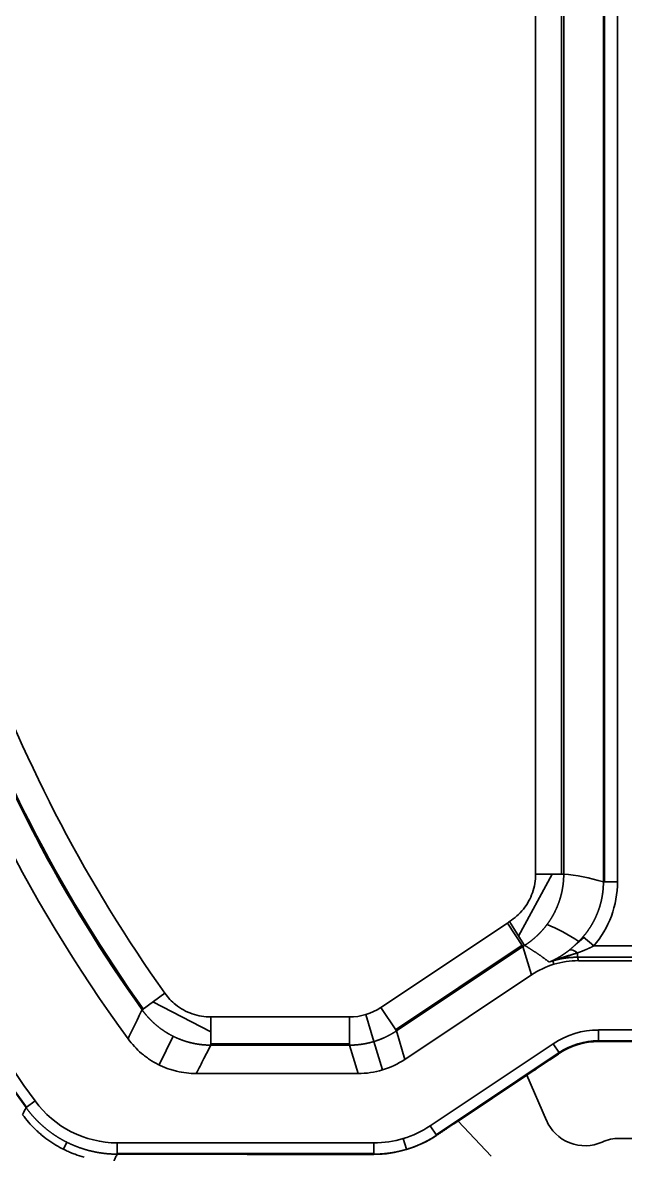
# Model space of a CAD drawing. Header units: millimetres. Extents: x 158 to 1533, y 732 to 1642.
# Drawn here: x 415.8 to 458.7, y 917.4 to 998.1 of the extents above; entities that cross this region are included whole.
import ezdxf

# ---------------------------------------------------------------- set-up
doc = ezdxf.new("R2010")
doc.units = ezdxf.units.MM
doc.layers.add('1', color=7, linetype='Continuous', true_color=0xffffff)

msp = doc.modelspace()

# ---------------------------------------------------------------- linework, layer by layer
at = {"layer": '1', "color": 7, "linetype": 'Continuous', "lineweight": 35}
for p, q in [((452.322, 937.411), (452.322, 1042.247)), ((454.163, 937.411), (454.163, 1042.247)), ((454.324, 1042.247), (454.324, 937.411)), ((457.152, 936.856), (457.152, 1042.802)), ((457.232, 936.856), (457.232, 1042.802)), ((458.153, 1042.802), (458.153, 936.856)), ((453.501, 937.411), (451.106, 932.997)), ((452.322, 937.411), (454.324, 937.411)), ((457.152, 936.856), (458.153, 936.856)), ((441.277, 927.906), (450.303, 933.924)), ((450.303, 933.924), (451.417, 932.254)), ((450.455, 934.023), (451.531, 932.328)), ((455.253, 932.465), (455.764, 932.888)), ((455.701, 932.942), (456.461, 932.29)), ((442.335, 926.319), (451.361, 932.337)), ((451.417, 932.254), (442.391, 926.236)), ((452.029, 930.231), (451.417, 932.254)), ((456.461, 932.29), (460.124, 932.29)), ((453.624, 930.984), (453.55, 931.228)), ((454.355, 931.504), (454.843, 931.47)), ((455.295, 931.487), (455.295, 931.794)), ((459.875, 931.487), (455.295, 931.487)), ((455.295, 931.487), (455.369, 931.242)), ((455.369, 931.242), (459.562, 931.242)), ((443.003, 924.213), (452.029, 930.231)), ((425.9, 928.916), (424.265, 927.751)), ((425.041, 928.304), (429.168, 926.182)), ((441.277, 927.906), (442.391, 926.236)), ((429.168, 927.232), (429.168, 925.225)), ((429.168, 927.232), (439.051, 927.232)), ((439.051, 927.232), (439.051, 925.225)), ((440.795, 925.484), (440.214, 927.404)), ((442.391, 926.236), (443.003, 924.213)), ((456.804, 926.304), (463.254, 926.304)), ((456.804, 926.304), (456.804, 925.501)), ((425.482, 923.817), (426.493, 925.853)), ((441.408, 923.46), (440.795, 925.484)), ((456.804, 925.541), (463.225, 925.541)), ((463.214, 925.501), (456.804, 925.501)), ((456.804, 925.501), (456.808, 925.486)), ((429.168, 925.325), (439.051, 925.325)), ((439.051, 925.225), (429.168, 925.225)), ((439.663, 923.202), (439.051, 925.225)), ((444.802, 919.478), (453.575, 925.327)), ((453.998, 924.692), (445.225, 918.843)), ((454.02, 924.659), (445.247, 918.81)), ((453.575, 925.327), (454.02, 924.659)), ((454.025, 924.643), (454.02, 924.659)), ((455.354, 925.271), (455.35, 925.286)), ((428.133, 923.202), (439.663, 923.202)), ((451.692, 923.088), (446.79, 919.82)), ((453.086, 919.87), (451.692, 923.088)), ((416.646, 921.252), (415.996, 920.781)), ((446.79, 919.82), (449.153, 917.323)), ((444.802, 919.478), (445.247, 918.81)), ((418.908, 918.309), (418.663, 917.807)), ((422.499, 918.264), (422.499, 917.461)), ((422.499, 918.264), (440.793, 918.264)), ((440.793, 918.264), (440.793, 917.461)), ((442.887, 918.574), (443.12, 917.806)), ((445.247, 918.81), (445.252, 918.795)), ((458.287, 918.585), (473.815, 918.585)), ((440.793, 917.501), (422.499, 917.501)), ((440.793, 917.461), (422.499, 917.461)), ((431.795, 917.446), (431.82, 917.383)), ((440.798, 917.446), (431.795, 917.446)), ((440.798, 917.446), (440.793, 917.461)), ((443.125, 917.791), (443.12, 917.806))]:
    msp.add_line(p, q, dxfattribs=at)
for centre, radius, start, end in [((511.337, 989.829), 106.936, 184.53534, 215.4871), ((511.337, 989.829), 106.836, 184.52469, 215.4871), ((511.337, 989.829), 104.929, 184.5676, 215.4871), ((511.337, 989.829), 117.719, 194.49152, 215.91291), ((511.337, 989.829), 117.679, 194.49224, 215.91291), ((511.337, 989.829), 116.916, 194.57155, 215.91291), ((511.337, 989.829), 108.959, 196.38666, 216.06926), ((455.839, 921.063), 3, 203.4304, 294.07445), ((458.287, 915.585), 3, 90, 114.07445)]:
    msp.add_arc(centre, radius, start, end, dxfattribs=at)
for centre, major_axis, ratio, start_param, end_param in [((462.206, 922.481), (-13.068, 13.415), 0.50732, 5.542683, 5.757), ((454.764, 927.221), (2.333, -7.707), 0.998504, 3.412608, 3.435179), ((454.858, 926.911), (-6.534, 6.708), 0.50732, 5.119255, 5.429052), ((454.764, 927.221), (-1.751, 5.786), 0.997511, 0.271072, 0.293643), ((455.295, 931.174), (-0.619, 0.792), 0.434889, 5.219791, 6.202443), ((455.374, 925.204), (1.75, -5.78), 0.998504, 2.848006, 3.435179), ((439.047, 931.258), (-1.167, 3.853), 0.998504, 2.848006, 3.435179), ((456.809, 920.467), (1.692, -5.587), 0.998504, 2.848006, 3.435179), ((456.796, 920.509), (1.458, -4.817), 0.998504, 2.845601, 3.437585), ((456.812, 920.454), (1.458, -4.817), 0.998504, 2.848006, 3.435179), ((439.658, 929.24), (-1.75, 5.78), 0.998504, 2.848006, 3.435179), ((440.787, 925.51), (-2.1, 6.936), 0.998504, 2.848006, 3.435179), ((440.791, 925.497), (-2.333, 7.707), 0.998504, 2.848006, 3.435179)]:
    msp.add_ellipse(centre, major_axis=major_axis, ratio=ratio, start_param=start_param, end_param=end_param, dxfattribs=at)
for points, knots in [([(450.455, 934.023), (450.829, 934.26), (451.167, 934.563), (451.724, 935.259), (451.947, 935.662), (452.244, 936.508), (452.322, 936.963), (452.322, 937.411)], [0, 0, 0, 0, 0.330171, 0.330171, 0.665072, 0.665072, 1, 1, 1, 1]), ([(454.324, 937.411), (454.324, 937.401), (454.324, 937.379), (454.324, 937.347), (454.323, 937.315), (454.323, 937.283), (454.322, 937.251), (454.321, 937.218), (454.32, 937.186), (454.318, 937.153), (454.317, 937.121), (454.315, 937.088), (454.313, 937.055), (454.311, 937.022), (454.309, 936.989), (454.307, 936.956), (454.304, 936.923), (454.301, 936.89), (454.298, 936.856), (454.295, 936.823), (454.292, 936.79), (454.288, 936.756), (454.284, 936.722), (454.28, 936.689), (454.276, 936.655), (454.272, 936.621), (454.267, 936.587), (454.262, 936.554), (454.257, 936.52), (454.252, 936.486), (454.247, 936.452), (454.241, 936.417), (454.235, 936.383), (454.229, 936.349), (454.223, 936.315), (454.216, 936.28), (454.21, 936.246), (454.203, 936.212), (454.196, 936.177), (454.188, 936.143), (454.181, 936.108), (454.173, 936.073), (454.165, 936.039), (454.157, 936.004), (454.148, 935.969), (454.14, 935.935), (454.131, 935.9), (454.122, 935.865), (454.112, 935.83), (454.103, 935.796), (454.093, 935.761), (454.083, 935.726), (454.072, 935.691), (454.062, 935.656), (454.051, 935.621), (454.04, 935.587), (454.029, 935.552), (454.018, 935.517), (454.006, 935.482), (453.994, 935.447), (453.982, 935.412), (453.969, 935.377), (453.957, 935.342), (453.944, 935.308), (453.931, 935.273), (453.917, 935.238), (453.904, 935.203), (453.89, 935.168), (453.876, 935.133), (453.861, 935.099), (453.847, 935.064), (453.832, 935.029), (453.817, 934.995), (453.802, 934.96), (453.786, 934.926), (453.77, 934.891), (453.754, 934.857), (453.738, 934.822), (453.722, 934.788), (453.705, 934.753), (453.688, 934.719), (453.671, 934.685), (453.653, 934.651), (453.635, 934.617), (453.617, 934.582), (453.599, 934.548), (453.581, 934.515), (453.562, 934.481), (453.543, 934.447), (453.524, 934.413), (453.504, 934.38), (453.485, 934.346), (453.465, 934.313), (453.444, 934.279), (453.424, 934.246), (453.403, 934.213), (453.383, 934.18), (453.361, 934.147), (453.34, 934.114), (453.318, 934.081), (453.297, 934.048), (453.274, 934.016), (453.252, 933.983), (453.23, 933.951), (453.207, 933.919), (453.184, 933.887), (453.161, 933.855), (453.137, 933.823), (453.113, 933.791), (453.089, 933.759), (453.065, 933.728), (453.041, 933.697), (453.016, 933.665), (452.991, 933.634), (452.966, 933.603), (452.941, 933.573), (452.915, 933.542), (452.89, 933.511), (452.864, 933.481), (452.838, 933.451), (452.811, 933.421), (452.785, 933.391), (452.758, 933.361), (452.731, 933.332), (452.703, 933.302), (452.676, 933.273), (452.648, 933.244), (452.621, 933.215), (452.592, 933.186), (452.564, 933.158), (452.536, 933.129), (452.507, 933.101), (452.478, 933.073), (452.449, 933.045), (452.42, 933.018), (452.39, 932.99), (452.361, 932.963), (452.331, 932.936), (452.301, 932.909), (452.271, 932.883), (452.24, 932.856), (452.21, 932.83), (452.179, 932.804), (452.148, 932.778), (452.117, 932.752), (452.086, 932.727), (452.055, 932.702), (452.023, 932.677), (451.991, 932.652), (451.959, 932.627), (451.927, 932.603), (451.895, 932.579), (451.863, 932.555), (451.83, 932.531), (451.797, 932.508), (451.765, 932.484), (451.732, 932.461), (451.698, 932.438), (451.665, 932.416), (451.632, 932.393), (451.598, 932.371), (451.565, 932.349), (451.542, 932.335), (451.531, 932.328)], [0, 0, 0, 0, 0.005277, 0.01057, 0.015879, 0.021203, 0.026543, 0.031898, 0.037269, 0.042655, 0.048057, 0.053474, 0.058906, 0.064354, 0.069817, 0.075296, 0.08079, 0.086299, 0.091823, 0.097362, 0.102916, 0.108485, 0.114069, 0.119669, 0.125283, 0.130911, 0.136555, 0.142213, 0.147886, 0.153574, 0.159276, 0.164992, 0.170723, 0.176468, 0.182228, 0.188002, 0.19379, 0.199592, 0.205408, 0.211238, 0.217082, 0.22294, 0.228811, 0.234696, 0.240595, 0.246507, 0.252433, 0.258372, 0.264324, 0.27029, 0.276268, 0.28226, 0.288264, 0.294282, 0.300312, 0.306354, 0.31241, 0.318477, 0.324558, 0.33065, 0.336755, 0.342871, 0.349, 0.35514, 0.361293, 0.367457, 0.373632, 0.379819, 0.386017, 0.392227, 0.398447, 0.404679, 0.410922, 0.417175, 0.423439, 0.429714, 0.435998, 0.442294, 0.448599, 0.454915, 0.46124, 0.467575, 0.47392, 0.480275, 0.486639, 0.493012, 0.499394, 0.505786, 0.512186, 0.518595, 0.525013, 0.531439, 0.537874, 0.544317, 0.550768, 0.557227, 0.563693, 0.570168, 0.576649, 0.583139, 0.589635, 0.596139, 0.602649, 0.609166, 0.61569, 0.62222, 0.628757, 0.6353, 0.641849, 0.648404, 0.654964, 0.66153, 0.668102, 0.674678, 0.68126, 0.687847, 0.694438, 0.701035, 0.707635, 0.71424, 0.720849, 0.727462, 0.734079, 0.7407, 0.747324, 0.753951, 0.760582, 0.767215, 0.773852, 0.780491, 0.787133, 0.793777, 0.800423, 0.807071, 0.813721, 0.820373, 0.827026, 0.833681, 0.840336, 0.846993, 0.853651, 0.860309, 0.866968, 0.873627, 0.880287, 0.886946, 0.893606, 0.900265, 0.906923, 0.913581, 0.920238, 0.926894, 0.933549, 0.940203, 0.946855, 0.953506, 0.960154, 0.966801, 0.973446, 0.980088, 0.986728, 0.993365, 1, 1, 1, 1]), ([(455.701, 932.942), (455.71, 932.952), (455.727, 932.972), (455.752, 933.002), (455.777, 933.032), (455.803, 933.063), (455.827, 933.094), (455.852, 933.125), (455.877, 933.156), (455.901, 933.187), (455.925, 933.219), (455.949, 933.25), (455.973, 933.282), (455.997, 933.314), (456.02, 933.347), (456.043, 933.379), (456.066, 933.412), (456.089, 933.444), (456.111, 933.477), (456.134, 933.511), (456.156, 933.544), (456.178, 933.577), (456.2, 933.611), (456.221, 933.645), (456.243, 933.679), (456.264, 933.713), (456.285, 933.747), (456.305, 933.781), (456.326, 933.816), (456.346, 933.851), (456.366, 933.886), (456.386, 933.921), (456.405, 933.956), (456.425, 933.991), (456.444, 934.026), (456.463, 934.062), (456.481, 934.098), (456.5, 934.133), (456.518, 934.169), (456.536, 934.206), (456.553, 934.242), (456.571, 934.278), (456.588, 934.315), (456.605, 934.351), (456.621, 934.388), (456.638, 934.425), (456.654, 934.462), (456.67, 934.499), (456.686, 934.536), (456.701, 934.573), (456.716, 934.61), (456.731, 934.648), (456.746, 934.685), (456.76, 934.723), (456.775, 934.761), (456.789, 934.798), (456.802, 934.836), (456.816, 934.874), (456.829, 934.912), (456.842, 934.95), (456.854, 934.988), (456.867, 935.027), (456.879, 935.065), (456.891, 935.103), (456.902, 935.142), (456.914, 935.18), (456.925, 935.219), (456.935, 935.258), (456.946, 935.296), (456.956, 935.335), (456.966, 935.374), (456.976, 935.413), (456.986, 935.451), (456.995, 935.49), (457.004, 935.529), (457.012, 935.568), (457.021, 935.607), (457.029, 935.646), (457.037, 935.685), (457.044, 935.724), (457.052, 935.764), (457.059, 935.803), (457.066, 935.842), (457.072, 935.881), (457.079, 935.92), (457.085, 935.959), (457.09, 935.998), (457.096, 936.038), (457.101, 936.077), (457.106, 936.116), (457.111, 936.155), (457.115, 936.194), (457.12, 936.233), (457.124, 936.273), (457.127, 936.312), (457.131, 936.351), (457.134, 936.39), (457.137, 936.429), (457.139, 936.468), (457.142, 936.507), (457.144, 936.546), (457.146, 936.585), (457.147, 936.624), (457.149, 936.662), (457.15, 936.701), (457.151, 936.74), (457.151, 936.779), (457.152, 936.817), (457.152, 936.843), (457.152, 936.856)], [0, 0, 0, 0, 0.009248, 0.018505, 0.027771, 0.037045, 0.046329, 0.05562, 0.06492, 0.074227, 0.083542, 0.092865, 0.102195, 0.111532, 0.120877, 0.130228, 0.139585, 0.148949, 0.158319, 0.167694, 0.177076, 0.186463, 0.195855, 0.205252, 0.214655, 0.224062, 0.233473, 0.242889, 0.252308, 0.261732, 0.271159, 0.280589, 0.290023, 0.299459, 0.308898, 0.31834, 0.327784, 0.337231, 0.346679, 0.356128, 0.36558, 0.375032, 0.384486, 0.39394, 0.403395, 0.41285, 0.422305, 0.43176, 0.441215, 0.45067, 0.460124, 0.469576, 0.479028, 0.488478, 0.497927, 0.507374, 0.516819, 0.526261, 0.535701, 0.545139, 0.554573, 0.564005, 0.573433, 0.582857, 0.592278, 0.601695, 0.611108, 0.620516, 0.62992, 0.639319, 0.648713, 0.658102, 0.667485, 0.676863, 0.686235, 0.695601, 0.70496, 0.714313, 0.72366, 0.732999, 0.742332, 0.751657, 0.760975, 0.770285, 0.779588, 0.788882, 0.798168, 0.807446, 0.816715, 0.825975, 0.835226, 0.844468, 0.853701, 0.862924, 0.872137, 0.881341, 0.890534, 0.899717, 0.908889, 0.918051, 0.927202, 0.936342, 0.945471, 0.954589, 0.963695, 0.972789, 0.981871, 0.990942, 1, 1, 1, 1]), ([(454.706, 931.984), (454.718, 931.994), (454.742, 932.013), (454.778, 932.042), (454.814, 932.071), (454.85, 932.101), (454.886, 932.132), (454.922, 932.162), (454.958, 932.194), (454.994, 932.225), (455.03, 932.257), (455.066, 932.289), (455.102, 932.322), (455.138, 932.355), (455.174, 932.389), (455.204, 932.417), (455.228, 932.44), (455.246, 932.458), (455.264, 932.475), (455.282, 932.493), (455.3, 932.511), (455.317, 932.528), (455.335, 932.546), (455.353, 932.564), (455.37, 932.581), (455.387, 932.599), (455.405, 932.617), (455.422, 932.635), (455.439, 932.653), (455.456, 932.67), (455.473, 932.688), (455.49, 932.706), (455.507, 932.724), (455.523, 932.742), (455.54, 932.76), (455.556, 932.778), (455.573, 932.796), (455.589, 932.815), (455.605, 932.833), (455.622, 932.851), (455.638, 932.869), (455.654, 932.887), (455.67, 932.905), (455.685, 932.924), (455.696, 932.936), (455.701, 932.942)], [0, 0, 0, 0, 0.036243, 0.072371, 0.108391, 0.144313, 0.180148, 0.215903, 0.251589, 0.287214, 0.322789, 0.358323, 0.393824, 0.429303, 0.46477, 0.500232, 0.518234, 0.536169, 0.554038, 0.571844, 0.589587, 0.607269, 0.62489, 0.642452, 0.659956, 0.677404, 0.694797, 0.712135, 0.729422, 0.746657, 0.763842, 0.780979, 0.798069, 0.815113, 0.832113, 0.84907, 0.865986, 0.882861, 0.899699, 0.916499, 0.933264, 0.949995, 0.966694, 0.983362, 1, 1, 1, 1]), ([(453.285, 931.141), (453.266, 931.156), (453.228, 931.184), (453.172, 931.227), (453.117, 931.269), (453.061, 931.311), (453.006, 931.351), (452.952, 931.392), (452.897, 931.432), (452.843, 931.471), (452.79, 931.509), (452.737, 931.547), (452.684, 931.585), (452.632, 931.622), (452.58, 931.658), (452.528, 931.694), (452.477, 931.73), (452.426, 931.764), (452.376, 931.799), (452.325, 931.832), (452.276, 931.865), (452.226, 931.898), (452.177, 931.93), (452.129, 931.962), (452.081, 931.993), (452.033, 932.024), (451.985, 932.054), (451.938, 932.083), (451.891, 932.112), (451.845, 932.141), (451.799, 932.169), (451.753, 932.197), (451.708, 932.224), (451.663, 932.251), (451.619, 932.277), (451.575, 932.303), (451.545, 932.319), (451.531, 932.328)], [0, 0, 0, 0, 0.032208, 0.064203, 0.095983, 0.12755, 0.158902, 0.190041, 0.220966, 0.251676, 0.282173, 0.312456, 0.342525, 0.37238, 0.402021, 0.431448, 0.460662, 0.489661, 0.518446, 0.547018, 0.575375, 0.603519, 0.631448, 0.659164, 0.686666, 0.713953, 0.741027, 0.767887, 0.794533, 0.820965, 0.847184, 0.873188, 0.898978, 0.924554, 0.949917, 0.975065, 1, 1, 1, 1]), ([(453.285, 931.141), (453.307, 931.15), (453.35, 931.168), (453.414, 931.196), (453.475, 931.224), (453.533, 931.251), (453.588, 931.277), (453.641, 931.303), (453.69, 931.328), (453.737, 931.352), (453.782, 931.376), (453.823, 931.398), (453.862, 931.42), (453.898, 931.44), (453.932, 931.459), (453.963, 931.477), (453.991, 931.493), (454.018, 931.509), (454.044, 931.525), (454.07, 931.54), (454.095, 931.556), (454.12, 931.572), (454.146, 931.587), (454.17, 931.603), (454.195, 931.619), (454.22, 931.635), (454.244, 931.65), (454.268, 931.666), (454.292, 931.682), (454.315, 931.698), (454.339, 931.714), (454.362, 931.73), (454.385, 931.746), (454.408, 931.762), (454.43, 931.778), (454.453, 931.794), (454.475, 931.81), (454.497, 931.826), (454.519, 931.841), (454.54, 931.857), (454.562, 931.873), (454.583, 931.889), (454.604, 931.905), (454.625, 931.921), (454.645, 931.937), (454.666, 931.953), (454.686, 931.968), (454.699, 931.979), (454.706, 931.984)], [0, 0, 0, 0, 0.046424, 0.091016, 0.133767, 0.174666, 0.213703, 0.250869, 0.286155, 0.319555, 0.351061, 0.380667, 0.408366, 0.434154, 0.458025, 0.479976, 0.500003, 0.5185, 0.536839, 0.555019, 0.57304, 0.590902, 0.608605, 0.626149, 0.643535, 0.660763, 0.677832, 0.694742, 0.711494, 0.728089, 0.744525, 0.760803, 0.776924, 0.792888, 0.808694, 0.824344, 0.839836, 0.855172, 0.870352, 0.885376, 0.900245, 0.914958, 0.929517, 0.943921, 0.958171, 0.972267, 0.98621, 1, 1, 1, 1]), ([(456.461, 932.29), (456.444, 932.281), (456.409, 932.263), (456.357, 932.236), (456.305, 932.21), (456.252, 932.185), (456.2, 932.16), (456.147, 932.135), (456.095, 932.111), (456.042, 932.087), (455.989, 932.064), (455.936, 932.041), (455.889, 932.022), (455.85, 932.005), (455.817, 931.992), (455.784, 931.979), (455.752, 931.965), (455.719, 931.952), (455.686, 931.939), (455.654, 931.926), (455.621, 931.914), (455.588, 931.901), (455.556, 931.889), (455.523, 931.876), (455.491, 931.864), (455.458, 931.852), (455.425, 931.84), (455.393, 931.828), (455.36, 931.816), (455.328, 931.805), (455.306, 931.797), (455.295, 931.794)], [0, 0, 0, 0, 0.045511, 0.091006, 0.136485, 0.18195, 0.227403, 0.272846, 0.318279, 0.363704, 0.409124, 0.454538, 0.49995, 0.527815, 0.555669, 0.583514, 0.611349, 0.639174, 0.666989, 0.694794, 0.722589, 0.750375, 0.77815, 0.805916, 0.833672, 0.861418, 0.889154, 0.91688, 0.944597, 0.972303, 1, 1, 1, 1]), ([(455.295, 931.794), (455.273, 931.786), (455.228, 931.772), (455.16, 931.751), (455.091, 931.73), (455.022, 931.708), (454.951, 931.687), (454.88, 931.665), (454.808, 931.643), (454.735, 931.621), (454.662, 931.598), (454.587, 931.576), (454.512, 931.553), (454.436, 931.529), (454.359, 931.506), (454.284, 931.483), (454.213, 931.46), (454.144, 931.438), (454.076, 931.417), (454.008, 931.394), (453.941, 931.372), (453.874, 931.35), (453.807, 931.327), (453.741, 931.305), (453.675, 931.282), (453.609, 931.259), (453.544, 931.236), (453.479, 931.212), (453.414, 931.189), (453.349, 931.165), (453.306, 931.149), (453.285, 931.141)], [0, 0, 0, 0, 0.032963, 0.066353, 0.100167, 0.134404, 0.169064, 0.204144, 0.239645, 0.275567, 0.311911, 0.348677, 0.385867, 0.423482, 0.461525, 0.499998, 0.534095, 0.568073, 0.601934, 0.63568, 0.669314, 0.702838, 0.736255, 0.769566, 0.802775, 0.835883, 0.868893, 0.901807, 0.934628, 0.967359, 1, 1, 1, 1]), ([(455.295, 931.487), (455.282, 931.487), (455.255, 931.487), (455.214, 931.486), (455.174, 931.485), (455.134, 931.484), (455.093, 931.483), (455.053, 931.482), (455.012, 931.48), (454.972, 931.478), (454.932, 931.476), (454.891, 931.473), (454.851, 931.47), (454.811, 931.467), (454.771, 931.464), (454.731, 931.46), (454.69, 931.456), (454.65, 931.452), (454.61, 931.448), (454.57, 931.443), (454.53, 931.438), (454.49, 931.433), (454.451, 931.427), (454.411, 931.421), (454.371, 931.415), (454.331, 931.409), (454.292, 931.402), (454.252, 931.396), (454.212, 931.389), (454.173, 931.381), (454.133, 931.374), (454.094, 931.366), (454.055, 931.358), (454.016, 931.349), (453.976, 931.341), (453.937, 931.332), (453.898, 931.322), (453.859, 931.313), (453.82, 931.303), (453.782, 931.293), (453.743, 931.283), (453.704, 931.273), (453.666, 931.262), (453.627, 931.251), (453.589, 931.24), (453.55, 931.228), (453.512, 931.217), (453.474, 931.205), (453.436, 931.192), (453.398, 931.18), (453.36, 931.167), (453.322, 931.154), (453.297, 931.146), (453.285, 931.141)], [0, 0, 0, 0, 0.019746, 0.039486, 0.05922, 0.078949, 0.098672, 0.11839, 0.138103, 0.157809, 0.17751, 0.197206, 0.216896, 0.236581, 0.25626, 0.275933, 0.295601, 0.315264, 0.334921, 0.354572, 0.374218, 0.393859, 0.413494, 0.433123, 0.452747, 0.472366, 0.491979, 0.511586, 0.531188, 0.550785, 0.570376, 0.589961, 0.609541, 0.629116, 0.648685, 0.668249, 0.687807, 0.70736, 0.726907, 0.746449, 0.765986, 0.785517, 0.805042, 0.824562, 0.844077, 0.863587, 0.88309, 0.902589, 0.922082, 0.94157, 0.961052, 0.980529, 1, 1, 1, 1]), ([(425.9, 928.916), (426.114, 928.616), (426.372, 928.342), (427.011, 927.831), (427.415, 927.607), (428.263, 927.31), (428.719, 927.232), (429.168, 927.232)], [0, 0, 0, 0, 0.29016, 0.29016, 0.645085, 0.645085, 1, 1, 1, 1]), ([(423.265, 925.678), (423.51, 926.188), (423.755, 926.697), (424.089, 927.388), (424.177, 927.569), (424.265, 927.751)], [0, 0, 0, 0, 0.737444, 0.737444, 1, 1, 1, 1]), ([(429.168, 925.225), (429.156, 925.225), (429.13, 925.225), (429.093, 925.225), (429.055, 925.226), (429.017, 925.227), (428.979, 925.228), (428.941, 925.229), (428.903, 925.231), (428.864, 925.233), (428.826, 925.235), (428.788, 925.237), (428.75, 925.24), (428.711, 925.242), (428.673, 925.245), (428.635, 925.249), (428.596, 925.252), (428.558, 925.256), (428.52, 925.26), (428.481, 925.264), (428.443, 925.269), (428.404, 925.274), (428.366, 925.279), (428.327, 925.284), (428.289, 925.29), (428.25, 925.296), (428.212, 925.302), (428.173, 925.308), (428.135, 925.315), (428.096, 925.321), (428.058, 925.329), (428.019, 925.336), (427.981, 925.344), (427.942, 925.351), (427.904, 925.36), (427.865, 925.368), (427.827, 925.377), (427.789, 925.386), (427.75, 925.395), (427.712, 925.404), (427.674, 925.414), (427.636, 925.424), (427.597, 925.434), (427.559, 925.444), (427.521, 925.455), (427.483, 925.466), (427.445, 925.477), (427.407, 925.489), (427.369, 925.501), (427.331, 925.513), (427.293, 925.525), (427.256, 925.537), (427.218, 925.55), (427.18, 925.563), (427.143, 925.576), (427.105, 925.59), (427.068, 925.604), (427.031, 925.618), (426.994, 925.632), (426.956, 925.647), (426.919, 925.661), (426.882, 925.676), (426.845, 925.692), (426.809, 925.707), (426.772, 925.723), (426.735, 925.739), (426.699, 925.755), (426.663, 925.772), (426.626, 925.789), (426.59, 925.806), (426.554, 925.823), (426.518, 925.84), (426.482, 925.858), (426.446, 925.876), (426.411, 925.894), (426.375, 925.913), (426.34, 925.931), (426.305, 925.95), (426.27, 925.969), (426.235, 925.989), (426.2, 926.008), (426.165, 926.028), (426.131, 926.048), (426.096, 926.068), (426.062, 926.089), (426.028, 926.11), (425.994, 926.13), (425.96, 926.152), (425.926, 926.173), (425.893, 926.195), (425.859, 926.216), (425.826, 926.238), (425.793, 926.261), (425.76, 926.283), (425.727, 926.306), (425.695, 926.329), (425.662, 926.352), (425.63, 926.375), (425.598, 926.398), (425.566, 926.422), (425.534, 926.446), (425.503, 926.47), (425.471, 926.494), (425.44, 926.519), (425.409, 926.543), (425.378, 926.568), (425.347, 926.593), (425.317, 926.618), (425.287, 926.644), (425.257, 926.669), (425.227, 926.695), (425.197, 926.721), (425.167, 926.747), (425.138, 926.773), (425.109, 926.799), (425.08, 926.826), (425.051, 926.853), (425.023, 926.88), (424.994, 926.907), (424.966, 926.934), (424.938, 926.961), (424.911, 926.989), (424.883, 927.017), (424.856, 927.044), (424.829, 927.072), (424.802, 927.1), (424.775, 927.129), (424.749, 927.157), (424.722, 927.186), (424.696, 927.214), (424.67, 927.243), (424.645, 927.272), (424.619, 927.301), (424.594, 927.33), (424.569, 927.36), (424.545, 927.389), (424.52, 927.419), (424.496, 927.448), (424.472, 927.478), (424.448, 927.508), (424.424, 927.538), (424.401, 927.568), (424.378, 927.598), (424.355, 927.629), (424.332, 927.659), (424.309, 927.69), (424.287, 927.72), (424.272, 927.741), (424.265, 927.751)], [0, 0, 0, 0, 0.0066, 0.013211, 0.01983, 0.02646, 0.033099, 0.039748, 0.046406, 0.053073, 0.059749, 0.066434, 0.073128, 0.079831, 0.086542, 0.093262, 0.09999, 0.106726, 0.113471, 0.120223, 0.126984, 0.133752, 0.140528, 0.147311, 0.154102, 0.1609, 0.167705, 0.174517, 0.181336, 0.188162, 0.194994, 0.201833, 0.208678, 0.215529, 0.222387, 0.22925, 0.236119, 0.242993, 0.249874, 0.256759, 0.26365, 0.270545, 0.277446, 0.284352, 0.291262, 0.298176, 0.305095, 0.312019, 0.318946, 0.325877, 0.332812, 0.339751, 0.346693, 0.353638, 0.360587, 0.367539, 0.374493, 0.38145, 0.38841, 0.395373, 0.402337, 0.409304, 0.416273, 0.423243, 0.430215, 0.437189, 0.444164, 0.451141, 0.458118, 0.465096, 0.472075, 0.479055, 0.486035, 0.493016, 0.499997, 0.506977, 0.513958, 0.520938, 0.527918, 0.534897, 0.541875, 0.548852, 0.555829, 0.562804, 0.569778, 0.57675, 0.583721, 0.590689, 0.597656, 0.604621, 0.611583, 0.618543, 0.6255, 0.632455, 0.639407, 0.646355, 0.653301, 0.660243, 0.667182, 0.674117, 0.681048, 0.687975, 0.694899, 0.701818, 0.708732, 0.715643, 0.722548, 0.729449, 0.736345, 0.743236, 0.750121, 0.757001, 0.763876, 0.770745, 0.777609, 0.784466, 0.791317, 0.798162, 0.805001, 0.811834, 0.81866, 0.825479, 0.832291, 0.839096, 0.845894, 0.852685, 0.859469, 0.866245, 0.873013, 0.879774, 0.886526, 0.893271, 0.900008, 0.906736, 0.913456, 0.920167, 0.92687, 0.933564, 0.94025, 0.946926, 0.953593, 0.960251, 0.9669, 0.973539, 0.980169, 0.986789, 0.993399, 1, 1, 1, 1]), ([(442.391, 926.236), (442.381, 926.229), (442.36, 926.216), (442.329, 926.196), (442.298, 926.176), (442.267, 926.156), (442.236, 926.136), (442.204, 926.117), (442.173, 926.098), (442.141, 926.079), (442.11, 926.06), (442.078, 926.041), (442.046, 926.023), (442.014, 926.005), (441.982, 925.986), (441.949, 925.969), (441.917, 925.951), (441.884, 925.934), (441.852, 925.916), (441.819, 925.899), (441.786, 925.882), (441.753, 925.866), (441.72, 925.849), (441.687, 925.833), (441.654, 925.817), (441.621, 925.801), (441.587, 925.786), (441.554, 925.77), (441.52, 925.755), (441.487, 925.74), (441.453, 925.725), (441.419, 925.71), (441.385, 925.696), (441.351, 925.682), (441.317, 925.668), (441.283, 925.654), (441.248, 925.641), (441.214, 925.627), (441.18, 925.614), (441.145, 925.601), (441.11, 925.588), (441.076, 925.576), (441.041, 925.564), (441.006, 925.551), (440.971, 925.54), (440.936, 925.528), (440.901, 925.516), (440.866, 925.505), (440.831, 925.494), (440.795, 925.483), (440.76, 925.473), (440.725, 925.463), (440.689, 925.452), (440.654, 925.442), (440.618, 925.433), (440.583, 925.423), (440.547, 925.414), (440.511, 925.405), (440.475, 925.396), (440.439, 925.387), (440.404, 925.379), (440.368, 925.371), (440.332, 925.363), (440.295, 925.355), (440.259, 925.348), (440.223, 925.34), (440.187, 925.333), (440.151, 925.326), (440.114, 925.32), (440.078, 925.313), (440.042, 925.307), (440.005, 925.301), (439.969, 925.295), (439.933, 925.29), (439.896, 925.285), (439.859, 925.28), (439.823, 925.275), (439.786, 925.27), (439.75, 925.266), (439.713, 925.262), (439.676, 925.258), (439.64, 925.254), (439.603, 925.25), (439.566, 925.247), (439.529, 925.244), (439.493, 925.241), (439.456, 925.239), (439.419, 925.236), (439.382, 925.234), (439.345, 925.232), (439.309, 925.23), (439.272, 925.229), (439.235, 925.228), (439.198, 925.227), (439.161, 925.226), (439.124, 925.225), (439.087, 925.225), (439.063, 925.225), (439.051, 925.225)], [0, 0, 0, 0, 0.010417, 0.020834, 0.031251, 0.041668, 0.052085, 0.062502, 0.072919, 0.083336, 0.093753, 0.104169, 0.114586, 0.125003, 0.13542, 0.145837, 0.156253, 0.16667, 0.177087, 0.187504, 0.19792, 0.208337, 0.218754, 0.22917, 0.239587, 0.250003, 0.26042, 0.270837, 0.281253, 0.29167, 0.302086, 0.312503, 0.32292, 0.333336, 0.343753, 0.354169, 0.364586, 0.375002, 0.385419, 0.395835, 0.406252, 0.416668, 0.427085, 0.437501, 0.447918, 0.458334, 0.468751, 0.479167, 0.489584, 0.5, 0.510416, 0.520833, 0.531249, 0.541666, 0.552082, 0.562499, 0.572915, 0.583332, 0.593748, 0.604165, 0.614581, 0.624998, 0.635414, 0.645831, 0.656247, 0.666664, 0.67708, 0.687497, 0.697914, 0.70833, 0.718747, 0.729163, 0.73958, 0.749997, 0.760413, 0.77083, 0.781246, 0.791663, 0.80208, 0.812496, 0.822913, 0.83333, 0.843747, 0.854163, 0.86458, 0.874997, 0.885414, 0.895831, 0.906247, 0.916664, 0.927081, 0.937498, 0.947915, 0.958332, 0.968749, 0.979166, 0.989583, 1, 1, 1, 1]), ([(428.133, 923.202), (427.894, 923.202), (427.659, 923.216), (427.192, 923.271), (426.961, 923.312), (426.618, 923.394), (426.505, 923.425), (426.278, 923.493), (426.166, 923.531), (425.831, 923.654), (425.614, 923.749), (425.195, 923.962), (424.992, 924.08), (424.698, 924.276), (424.554, 924.378), (424.413, 924.488), (424.321, 924.562), (424.275, 924.6), (424.048, 924.793), (423.707, 925.12), (423.406, 925.486), (423.265, 925.678)], [0, 0, 0, 0, 0.125, 0.125, 0.25, 0.25, 0.3125, 0.3125, 0.375, 0.375, 0.5, 0.5, 0.625, 0.625, 0.6875, 0.71875, 0.71875, 0.75, 0.75, 0.875, 1, 1, 1, 1]), ([(456.804, 925.501), (456.792, 925.501), (456.769, 925.501), (456.734, 925.501), (456.7, 925.5), (456.665, 925.499), (456.63, 925.498), (456.595, 925.497), (456.561, 925.495), (456.526, 925.494), (456.491, 925.492), (456.457, 925.489), (456.422, 925.487), (456.388, 925.484), (456.353, 925.481), (456.318, 925.478), (456.284, 925.474), (456.249, 925.471), (456.215, 925.467), (456.18, 925.463), (456.146, 925.458), (456.112, 925.453), (456.077, 925.449), (456.043, 925.443), (456.009, 925.438), (455.974, 925.432), (455.94, 925.427), (455.906, 925.42), (455.872, 925.414), (455.838, 925.408), (455.804, 925.401), (455.77, 925.394), (455.736, 925.386), (455.702, 925.379), (455.668, 925.371), (455.634, 925.363), (455.601, 925.355), (455.567, 925.347), (455.533, 925.338), (455.5, 925.329), (455.466, 925.32), (455.433, 925.311), (455.399, 925.301), (455.366, 925.291), (455.333, 925.281), (455.3, 925.271), (455.267, 925.26), (455.234, 925.25), (455.201, 925.239), (455.168, 925.227), (455.135, 925.216), (455.102, 925.204), (455.07, 925.192), (455.037, 925.18), (455.005, 925.168), (454.972, 925.155), (454.94, 925.143), (454.908, 925.13), (454.876, 925.116), (454.844, 925.103), (454.812, 925.089), (454.78, 925.075), (454.748, 925.061), (454.717, 925.047), (454.685, 925.032), (454.654, 925.018), (454.623, 925.003), (454.591, 924.987), (454.56, 924.972), (454.529, 924.956), (454.498, 924.941), (454.468, 924.924), (454.437, 924.908), (454.406, 924.892), (454.376, 924.875), (454.346, 924.858), (454.315, 924.841), (454.285, 924.824), (454.255, 924.806), (454.226, 924.788), (454.196, 924.77), (454.166, 924.752), (454.137, 924.734), (454.107, 924.715), (454.078, 924.697), (454.049, 924.678), (454.03, 924.665), (454.02, 924.659)], [0, 0, 0, 0, 0.011766, 0.023532, 0.035298, 0.047063, 0.058829, 0.070595, 0.08236, 0.094125, 0.105891, 0.117656, 0.129421, 0.141186, 0.152951, 0.164716, 0.176481, 0.188246, 0.200011, 0.211776, 0.22354, 0.235305, 0.247069, 0.258834, 0.270598, 0.282363, 0.294127, 0.305892, 0.317656, 0.32942, 0.341185, 0.352949, 0.364713, 0.376477, 0.388241, 0.400005, 0.41177, 0.423534, 0.435298, 0.447062, 0.458826, 0.47059, 0.482354, 0.494118, 0.505882, 0.517646, 0.52941, 0.541174, 0.552938, 0.564702, 0.576466, 0.58823, 0.599995, 0.611759, 0.623523, 0.635287, 0.647051, 0.658815, 0.67058, 0.682344, 0.694108, 0.705873, 0.717637, 0.729402, 0.741166, 0.752931, 0.764695, 0.77646, 0.788224, 0.799989, 0.811754, 0.823519, 0.835284, 0.847049, 0.858814, 0.870579, 0.882344, 0.894109, 0.905875, 0.91764, 0.929405, 0.941171, 0.952937, 0.964702, 0.976468, 0.988234, 1, 1, 1, 1]), ([(429.168, 925.225), (429.003, 924.904), (428.838, 924.584), (428.493, 923.909), (428.313, 923.556), (428.133, 923.202)], [0, 0, 0, 0, 0.475504, 0.475504, 1, 1, 1, 1]), ([(422.499, 917.461), (422.483, 917.461), (422.453, 917.461), (422.408, 917.462), (422.362, 917.462), (422.317, 917.463), (422.271, 917.465), (422.225, 917.466), (422.18, 917.468), (422.134, 917.47), (422.088, 917.472), (422.042, 917.474), (421.996, 917.477), (421.95, 917.48), (421.904, 917.483), (421.858, 917.487), (421.812, 917.491), (421.766, 917.495), (421.72, 917.499), (421.674, 917.504), (421.628, 917.509), (421.582, 917.514), (421.536, 917.519), (421.49, 917.525), (421.443, 917.531), (421.397, 917.537), (421.351, 917.544), (421.305, 917.551), (421.259, 917.558), (421.212, 917.565), (421.166, 917.573), (421.12, 917.581), (421.074, 917.589), (421.028, 917.597), (420.981, 917.606), (420.935, 917.615), (420.889, 917.624), (420.843, 917.634), (420.797, 917.644), (420.751, 917.654), (420.705, 917.664), (420.659, 917.675), (420.613, 917.686), (420.567, 917.697), (420.521, 917.709), (420.475, 917.721), (420.429, 917.733), (420.383, 917.745), (420.337, 917.758), (420.292, 917.771), (420.246, 917.784), (420.2, 917.797), (420.155, 917.811), (420.109, 917.825), (420.064, 917.84), (420.019, 917.854), (419.973, 917.869), (419.928, 917.884), (419.883, 917.9), (419.838, 917.915), (419.793, 917.931), (419.748, 917.947), (419.703, 917.964), (419.658, 917.981), (419.614, 917.998), (419.569, 918.015), (419.525, 918.033), (419.48, 918.051), (419.436, 918.069), (419.392, 918.087), (419.348, 918.106), (419.303, 918.125), (419.26, 918.144), (419.216, 918.163), (419.172, 918.183), (419.129, 918.203), (419.085, 918.223), (419.042, 918.244), (418.999, 918.265), (418.955, 918.286), (418.912, 918.307), (418.87, 918.329), (418.827, 918.35), (418.784, 918.372), (418.742, 918.395), (418.7, 918.417), (418.657, 918.44), (418.615, 918.463), (418.573, 918.486), (418.532, 918.51), (418.49, 918.534), (418.449, 918.558), (418.407, 918.582), (418.366, 918.607), (418.325, 918.631), (418.284, 918.656), (418.244, 918.682), (418.203, 918.707), (418.163, 918.733), (418.123, 918.759), (418.083, 918.785), (418.043, 918.812), (418.003, 918.838), (417.964, 918.865), (417.924, 918.892), (417.885, 918.919), (417.846, 918.947), (417.807, 918.975), (417.769, 919.003), (417.73, 919.031), (417.692, 919.059), (417.654, 919.088), (417.616, 919.117), (417.578, 919.146), (417.541, 919.175), (417.504, 919.204), (417.467, 919.234), (417.43, 919.264), (417.393, 919.294), (417.357, 919.324), (417.32, 919.355), (417.284, 919.385), (417.248, 919.416), (417.213, 919.447), (417.177, 919.478), (417.142, 919.51), (417.107, 919.541), (417.072, 919.573), (417.037, 919.605), (417.003, 919.637), (416.969, 919.669), (416.935, 919.702), (416.901, 919.734), (416.868, 919.767), (416.834, 919.8), (416.801, 919.833), (416.768, 919.866), (416.736, 919.9), (416.703, 919.933), (416.671, 919.967), (416.639, 920.001), (416.608, 920.035), (416.576, 920.069), (416.545, 920.104), (416.514, 920.138), (416.483, 920.173), (416.452, 920.207), (416.422, 920.242), (416.392, 920.277), (416.362, 920.313), (416.333, 920.348), (416.303, 920.383), (416.274, 920.419), (416.245, 920.455), (416.216, 920.49), (416.188, 920.526), (416.16, 920.562), (416.132, 920.598), (416.104, 920.635), (416.077, 920.671), (416.05, 920.708), (416.023, 920.744), (416.005, 920.769), (415.996, 920.781)], [0, 0, 0, 0, 0.005989, 0.011986, 0.017991, 0.024003, 0.030024, 0.036052, 0.042088, 0.048131, 0.054181, 0.060239, 0.066304, 0.072376, 0.078456, 0.084542, 0.090635, 0.096735, 0.102842, 0.108955, 0.115075, 0.121201, 0.127334, 0.133473, 0.139618, 0.145769, 0.151927, 0.15809, 0.164258, 0.170433, 0.176613, 0.182799, 0.18899, 0.195186, 0.201388, 0.207595, 0.213806, 0.220023, 0.226244, 0.232471, 0.238701, 0.244937, 0.251176, 0.25742, 0.263668, 0.269921, 0.276177, 0.282437, 0.288701, 0.294969, 0.30124, 0.307515, 0.313793, 0.320074, 0.326359, 0.332646, 0.338937, 0.34523, 0.351526, 0.357824, 0.364125, 0.370429, 0.376735, 0.383043, 0.389353, 0.395664, 0.401978, 0.408294, 0.414611, 0.420929, 0.42725, 0.433571, 0.439893, 0.446217, 0.452541, 0.458867, 0.465193, 0.47152, 0.477847, 0.484174, 0.490502, 0.49683, 0.503158, 0.509486, 0.515814, 0.522142, 0.528469, 0.534796, 0.541122, 0.547447, 0.553772, 0.560096, 0.566418, 0.572739, 0.579059, 0.585378, 0.591695, 0.598011, 0.604325, 0.610637, 0.616947, 0.623255, 0.629561, 0.635864, 0.642165, 0.648464, 0.65476, 0.661053, 0.667344, 0.673631, 0.679916, 0.686197, 0.692476, 0.69875, 0.705022, 0.711289, 0.717554, 0.723814, 0.73007, 0.736323, 0.742571, 0.748815, 0.755055, 0.76129, 0.767521, 0.773748, 0.779969, 0.786186, 0.792398, 0.798605, 0.804806, 0.811003, 0.817194, 0.82338, 0.82956, 0.835735, 0.841904, 0.848067, 0.854225, 0.860376, 0.866522, 0.872661, 0.878794, 0.88492, 0.89104, 0.897154, 0.903261, 0.909361, 0.915454, 0.921541, 0.92762, 0.933693, 0.939758, 0.945816, 0.951867, 0.957911, 0.963946, 0.969975, 0.975995, 0.982008, 0.988014, 0.994011, 1, 1, 1, 1]), ([(415.753, 920.269), (415.887, 920.084), (416.17, 919.729), (416.48, 919.4), (416.723, 919.163), (416.806, 919.086), (416.975, 918.935), (417.061, 918.86), (417.325, 918.644), (417.506, 918.507), (417.878, 918.252), (418.259, 918.012), (418.658, 917.806), (418.965, 917.663), (419.069, 917.618), (419.278, 917.531), (419.384, 917.49), (419.705, 917.373), (419.921, 917.304), (420.138, 917.245)], [0, 0, 0, 0, 0.125, 0.25, 0.25, 0.3125, 0.3125, 0.375, 0.375, 0.5, 0.5, 0.625, 0.75, 0.75, 0.8125, 0.8125, 0.875, 0.875, 1, 1, 1, 1]), ([(445.247, 918.81), (445.235, 918.802), (445.21, 918.785), (445.173, 918.761), (445.136, 918.737), (445.099, 918.713), (445.062, 918.69), (445.024, 918.667), (444.987, 918.643), (444.949, 918.62), (444.911, 918.598), (444.873, 918.575), (444.835, 918.553), (444.797, 918.531), (444.759, 918.509), (444.72, 918.487), (444.682, 918.466), (444.643, 918.444), (444.604, 918.423), (444.566, 918.403), (444.527, 918.382), (444.487, 918.362), (444.448, 918.341), (444.409, 918.321), (444.369, 918.302), (444.33, 918.282), (444.29, 918.263), (444.25, 918.244), (444.211, 918.225), (444.171, 918.206), (444.13, 918.188), (444.09, 918.169), (444.05, 918.151), (444.01, 918.134), (443.969, 918.116), (443.929, 918.099), (443.888, 918.082), (443.847, 918.065), (443.806, 918.048), (443.765, 918.032), (443.724, 918.015), (443.683, 917.999), (443.642, 917.984), (443.601, 917.968), (443.559, 917.953), (443.518, 917.938), (443.476, 917.923), (443.435, 917.908), (443.393, 917.894), (443.351, 917.88), (443.309, 917.866), (443.267, 917.852), (443.225, 917.839), (443.183, 917.825), (443.141, 917.812), (443.099, 917.799), (443.057, 917.787), (443.014, 917.775), (442.972, 917.763), (442.929, 917.751), (442.887, 917.739), (442.844, 917.728), (442.801, 917.717), (442.759, 917.706), (442.716, 917.695), (442.673, 917.684), (442.63, 917.674), (442.587, 917.664), (442.544, 917.655), (442.501, 917.645), (442.458, 917.636), (442.415, 917.627), (442.371, 917.618), (442.328, 917.609), (442.285, 917.601), (442.241, 917.593), (442.198, 917.585), (442.155, 917.578), (442.111, 917.57), (442.068, 917.563), (442.024, 917.556), (441.98, 917.55), (441.937, 917.543), (441.893, 917.537), (441.849, 917.531), (441.806, 917.525), (441.762, 917.52), (441.718, 917.515), (441.674, 917.51), (441.63, 917.505), (441.586, 917.501), (441.542, 917.496), (441.498, 917.492), (441.455, 917.489), (441.411, 917.485), (441.367, 917.482), (441.322, 917.479), (441.278, 917.476), (441.234, 917.473), (441.19, 917.471), (441.146, 917.469), (441.102, 917.467), (441.058, 917.466), (441.014, 917.464), (440.97, 917.463), (440.926, 917.462), (440.882, 917.462), (440.838, 917.461), (440.808, 917.461), (440.793, 917.461)], [0, 0, 0, 0, 0.009346, 0.018693, 0.028039, 0.037385, 0.046732, 0.056078, 0.065424, 0.07477, 0.084116, 0.093463, 0.102809, 0.112155, 0.121501, 0.130847, 0.140193, 0.149539, 0.158885, 0.168231, 0.177576, 0.186922, 0.196268, 0.205614, 0.21496, 0.224306, 0.233651, 0.242997, 0.252343, 0.261688, 0.271034, 0.28038, 0.289725, 0.299071, 0.308417, 0.317762, 0.327108, 0.336454, 0.345799, 0.355145, 0.36449, 0.373836, 0.383181, 0.392527, 0.401872, 0.411218, 0.420563, 0.429909, 0.439254, 0.4486, 0.457945, 0.467291, 0.476636, 0.485982, 0.495327, 0.504673, 0.514018, 0.523364, 0.532709, 0.542055, 0.5514, 0.560746, 0.570091, 0.579437, 0.588782, 0.598128, 0.607473, 0.616819, 0.626164, 0.63551, 0.644855, 0.654201, 0.663546, 0.672892, 0.682238, 0.691583, 0.700929, 0.710275, 0.71962, 0.728966, 0.738312, 0.747657, 0.757003, 0.766349, 0.775694, 0.78504, 0.794386, 0.803732, 0.813078, 0.822424, 0.831769, 0.841115, 0.850461, 0.859807, 0.869153, 0.878499, 0.887845, 0.897191, 0.906537, 0.915884, 0.92523, 0.934576, 0.943922, 0.953268, 0.962615, 0.971961, 0.981307, 0.990654, 1, 1, 1, 1]), ([(422.499, 917.461), (422.459, 917.383), (422.419, 917.305), (422.34, 917.15), (422.301, 917.073), (422.261, 916.996)], [0, 0, 0, 0, 0.50261, 0.50261, 1, 1, 1, 1])]:
    msp.add_open_spline(points, degree=3, knots=knots, dxfattribs=at)
for points, degree in [([(458.153, 936.856), (458.153, 935.18), (457.553, 933.561), (456.461, 932.29)], 3), ([(476.089, 925.486), (456.808, 925.486)], 1), ([(454.025, 924.643), (451.692, 923.088)], 1), ([(415.753, 920.269), (415.834, 920.439), (415.915, 920.61), (415.996, 920.781)], 3), ([(416.646, 921.252), (417.991, 919.394), (420.205, 918.264), (422.499, 918.264)], 3), ([(446.79, 919.82), (445.252, 918.795)], 1)]:
    msp.add_open_spline(points, degree=degree, dxfattribs=at)

doc.saveas('drawing.dxf')
